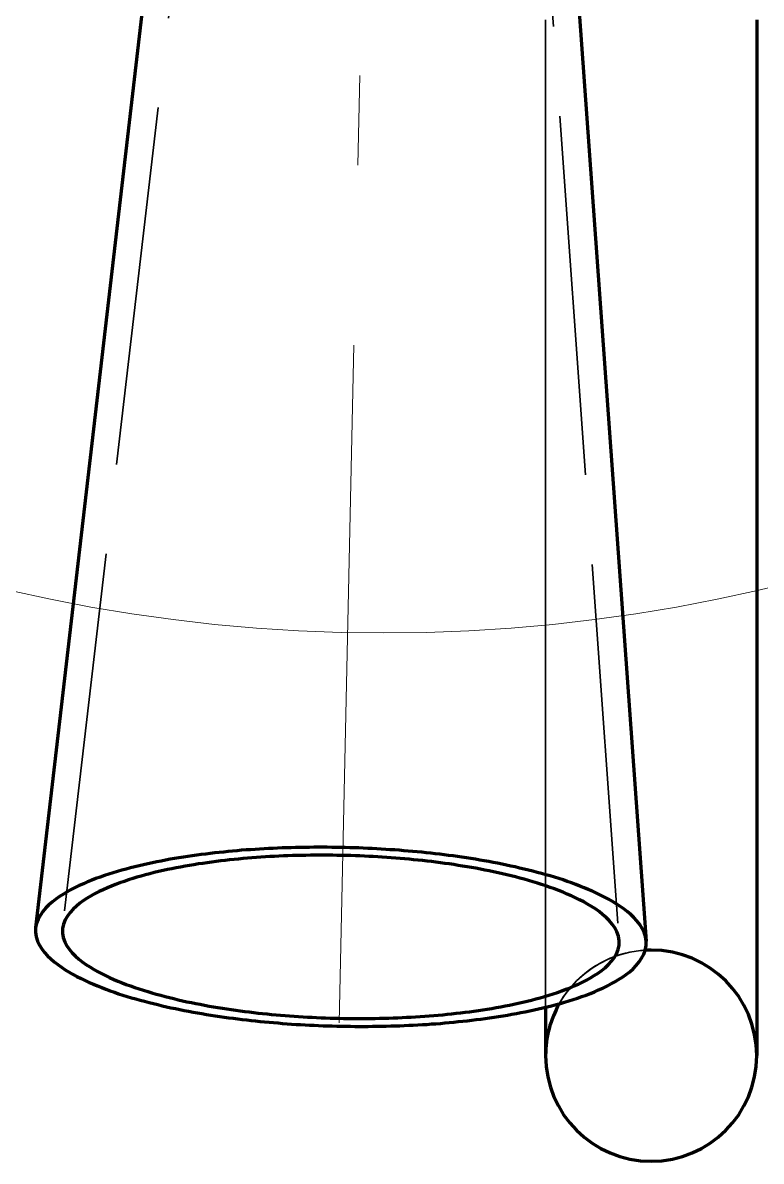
# Model space of a CAD drawing. Header units: millimetres. Extents: x 0 to 2382, y 0 to 420.
# Drawn here: x 259.54 to 267.76, y 214.5 to 227.17 of the extents above; entities that cross this region are included whole.
import ezdxf

# ---------------------------------------------------------------- set-up
doc = ezdxf.new("R2010")
doc.units = ezdxf.units.MM
doc.linetypes.add('IRAM-E-TRAZOS', pattern=[5, 4, -1])
doc.linetypes.add('IRAM-F-TRAZO-PUNTO', pattern=[20, 15, -2, 1, -2])
for name, color, linetype, lineweight in [('01-VISIBLE', 7, 'CONTINUOUS', 70), ('02-OCULTA', 4, 'IRAM-E-TRAZOS', 35), ('03-EJE', 1, 'IRAM-F-TRAZO-PUNTO', 18), ('08-FINA', 5, 'CONTINUOUS', 18)]:
    doc.layers.add(name, color=color, linetype=linetype, lineweight=lineweight)

msp = doc.modelspace()

# ---------------------------------------------------------------- linework, layer by layer
at = {"layer": '01-VISIBLE'}
for p, q in [((261.903, 236.166), (259.685, 217.098)), ((265.101, 236.096), (266.481, 216.949))]:
    msp.add_line(p, q, dxfattribs=at)
for points in [[(267.712, 227.197), (267.712, 227.147), (267.712, 227.096), (267.712, 227.046), (267.712, 226.996), (267.712, 226.946), (267.712, 226.896), (267.712, 226.846), (267.712, 226.796), (267.712, 226.746), (267.712, 226.696), (267.712, 226.646), (267.712, 226.595), (267.712, 226.545), (267.712, 226.495), (267.712, 226.445), (267.712, 226.395), (267.712, 226.345), (267.712, 226.295), (267.712, 226.245), (267.712, 226.195), (267.712, 226.145), (267.712, 226.095), (267.712, 226.044), (267.712, 225.994), (267.712, 225.944), (267.712, 225.894), (267.712, 225.844), (267.712, 225.794), (267.712, 225.744), (267.712, 225.694), (267.712, 225.644), (267.712, 225.594), (267.712, 225.544), (267.712, 225.493), (267.712, 225.443), (267.712, 225.393), (267.712, 225.343), (267.712, 225.293), (267.712, 225.243), (267.712, 225.193), (267.712, 225.143), (267.712, 225.093), (267.712, 225.043), (267.712, 224.992), (267.712, 224.942), (267.712, 224.892), (267.712, 224.842), (267.712, 224.792), (267.712, 224.742), (267.712, 224.692), (267.712, 224.642), (267.712, 224.592), (267.712, 224.542), (267.712, 224.492), (267.712, 224.441), (267.712, 224.391), (267.712, 224.341), (267.712, 224.291), (267.712, 224.241), (267.712, 224.191), (267.712, 224.141), (267.712, 224.091), (267.712, 224.041), (267.712, 223.991), (267.712, 223.941), (267.712, 223.89), (267.712, 223.84), (267.712, 223.79), (267.712, 223.74), (267.712, 223.69), (267.712, 223.64), (267.712, 223.59), (267.712, 223.54), (267.712, 223.49), (267.712, 223.44), (267.712, 223.389), (267.712, 223.339), (267.712, 223.289), (267.712, 223.239), (267.712, 223.189), (267.712, 223.139), (267.712, 223.089), (267.712, 223.039), (267.712, 222.989), (267.712, 222.939), (267.712, 222.889), (267.712, 222.838), (267.712, 222.788), (267.712, 222.738), (267.712, 222.688), (267.712, 222.638), (267.712, 222.588), (267.712, 222.538), (267.712, 222.488), (267.712, 222.438), (267.712, 222.388), (267.712, 222.337), (267.712, 222.287), (267.712, 222.237), (267.712, 222.187), (267.712, 222.137), (267.712, 222.087), (267.712, 222.037), (267.712, 221.987), (267.712, 221.937), (267.712, 221.887), (267.712, 221.837), (267.712, 221.786), (267.712, 221.736), (267.712, 221.686), (267.712, 221.636), (267.712, 221.586), (267.712, 221.536), (267.712, 221.486), (267.712, 221.436), (267.712, 221.386), (267.712, 221.336), (267.712, 221.286), (267.712, 221.235), (267.712, 221.185), (267.712, 221.135), (267.712, 221.085), (267.712, 221.035), (267.712, 220.985), (267.712, 220.935), (267.712, 220.885), (267.712, 220.835), (267.712, 220.785), (267.712, 220.734), (267.712, 220.684), (267.712, 220.634), (267.712, 220.584), (267.712, 220.534), (267.712, 220.484), (267.712, 220.434), (267.712, 220.384), (267.712, 220.334), (267.712, 220.284), (267.712, 220.234), (267.712, 220.183), (267.712, 220.133), (267.712, 220.083), (267.712, 220.033), (267.712, 219.983), (267.712, 219.933), (267.712, 219.883), (267.712, 219.833), (267.712, 219.783), (267.712, 219.733), (267.712, 219.683), (267.712, 219.632), (267.712, 219.582), (267.712, 219.532), (267.712, 219.482), (267.712, 219.432), (267.712, 219.382), (267.712, 219.332), (267.712, 219.282), (267.712, 219.232), (267.712, 219.182), (267.712, 219.131), (267.712, 219.081), (267.712, 219.031), (267.712, 218.981), (267.712, 218.931), (267.712, 218.881), (267.712, 218.831), (267.712, 218.781), (267.712, 218.731), (267.712, 218.681), (267.712, 218.631), (267.712, 218.58), (267.712, 218.53), (267.712, 218.48), (267.712, 218.43), (267.712, 218.38), (267.712, 218.33), (267.712, 218.28), (267.712, 218.23), (267.712, 218.18), (267.712, 218.13), (267.712, 218.08), (267.712, 218.029), (267.712, 217.979), (267.712, 217.929), (267.712, 217.879), (267.712, 217.829), (267.712, 217.779), (267.712, 217.729), (267.712, 217.679), (267.712, 217.629), (267.712, 217.579), (267.712, 217.528), (267.712, 217.478), (267.712, 217.428), (267.712, 217.378), (267.712, 217.328), (267.712, 217.278), (267.712, 217.228), (267.712, 217.178), (267.712, 217.128), (267.712, 217.078), (267.712, 217.028), (267.712, 216.977), (267.712, 216.927), (267.712, 216.877), (267.712, 216.827), (267.712, 216.777), (267.712, 216.727), (267.712, 216.677), (267.712, 216.627), (267.712, 216.577), (267.712, 216.527), (267.712, 216.477), (267.712, 216.426), (267.712, 216.376), (267.712, 216.326), (267.712, 216.276), (267.712, 216.226), (267.712, 216.176), (267.712, 216.126), (267.712, 216.076), (267.712, 216.026), (267.712, 215.976), (267.712, 215.925), (267.712, 215.875), (267.712, 215.825), (267.712, 215.775), (267.712, 215.725), (267.712, 215.675)], [(265.268, 217.714), (265.219, 217.727), (265.17, 217.739), (265.122, 217.751), (265.073, 217.762), (265.024, 217.774), (264.975, 217.784), (264.926, 217.795), (264.877, 217.805), (264.827, 217.815), (264.778, 217.824), (264.729, 217.833), (264.679, 217.842), (264.63, 217.851), (264.58, 217.859), (264.531, 217.867), (264.481, 217.874), (264.431, 217.882), (264.382, 217.889), (264.332, 217.896), (264.282, 217.902), (264.232, 217.909), (264.183, 217.915), (264.133, 217.921), (264.083, 217.926), (264.033, 217.932), (263.983, 217.937), (263.933, 217.942), (263.883, 217.946), (263.833, 217.951), (263.783, 217.955), (263.733, 217.959), (263.683, 217.963), (263.633, 217.966), (263.583, 217.97), (263.533, 217.973), (263.483, 217.976), (263.432, 217.978), (263.382, 217.981), (263.332, 217.983), (263.282, 217.985), (263.232, 217.987), (263.182, 217.988), (263.132, 217.989), (263.081, 217.99), (263.031, 217.991), (262.981, 217.992), (262.931, 217.993), (262.881, 217.993), (262.83, 217.993), (262.78, 217.993), (262.73, 217.992), (262.68, 217.992), (262.63, 217.991), (262.579, 217.99), (262.529, 217.988), (262.479, 217.987), (262.429, 217.985), (262.379, 217.983), (262.329, 217.981), (262.278, 217.978), (262.228, 217.976), (262.178, 217.973), (262.128, 217.97), (262.078, 217.966), (262.028, 217.963), (261.978, 217.959), (261.928, 217.954), (261.878, 217.95), (261.828, 217.945), (261.778, 217.94), (261.728, 217.935), (261.678, 217.93), (261.628, 217.924), (261.578, 217.918), (261.529, 217.912), (261.479, 217.905), (261.429, 217.898), (261.379, 217.891), (261.33, 217.883), (261.28, 217.875), (261.231, 217.867), (261.181, 217.859), (261.132, 217.85), (261.083, 217.84), (261.033, 217.831), (260.984, 217.82), (260.935, 217.81), (260.886, 217.799), (260.837, 217.788), (260.788, 217.776), (260.74, 217.764), (260.691, 217.751), (260.643, 217.737), (260.595, 217.724), (260.547, 217.709), (260.499, 217.694), (260.451, 217.678), (260.404, 217.662), (260.356, 217.645), (260.309, 217.627), (260.263, 217.608), (260.217, 217.588), (260.171, 217.568), (260.126, 217.546), (260.081, 217.523), (260.037, 217.499), (259.994, 217.473), (259.952, 217.446), (259.911, 217.417), (259.871, 217.386), (259.833, 217.353), (259.798, 217.318), (259.765, 217.28), (259.737, 217.239), (259.713, 217.194), (259.695, 217.147), (259.685, 217.098)], [(265.075, 217.651), (265.026, 217.663), (264.978, 217.676), (264.929, 217.687), (264.881, 217.699), (264.832, 217.71), (264.783, 217.72), (264.734, 217.73), (264.685, 217.74), (264.636, 217.75), (264.586, 217.759), (264.537, 217.768), (264.488, 217.776), (264.438, 217.784), (264.389, 217.792), (264.339, 217.8), (264.29, 217.807), (264.24, 217.814), (264.191, 217.821), (264.141, 217.827), (264.092, 217.833), (264.042, 217.839), (263.992, 217.845), (263.942, 217.85), (263.893, 217.855), (263.843, 217.86), (263.793, 217.864), (263.743, 217.869), (263.693, 217.873), (263.643, 217.877), (263.593, 217.88), (263.543, 217.883), (263.493, 217.887), (263.443, 217.889), (263.394, 217.892), (263.344, 217.894), (263.294, 217.896), (263.244, 217.898), (263.193, 217.9), (263.143, 217.901), (263.093, 217.903), (263.043, 217.903), (262.993, 217.904), (262.943, 217.905), (262.893, 217.905), (262.843, 217.905), (262.793, 217.905), (262.743, 217.904), (262.693, 217.903), (262.643, 217.902), (262.593, 217.901), (262.543, 217.9), (262.493, 217.898), (262.443, 217.896), (262.393, 217.894), (262.343, 217.891), (262.293, 217.889), (262.243, 217.886), (262.193, 217.882), (262.143, 217.879), (262.093, 217.875), (262.043, 217.871), (261.994, 217.867), (261.944, 217.862), (261.894, 217.857), (261.844, 217.852), (261.794, 217.847), (261.745, 217.841), (261.695, 217.835), (261.645, 217.828), (261.596, 217.821), (261.546, 217.814), (261.497, 217.807), (261.447, 217.799), (261.398, 217.791), (261.349, 217.782), (261.299, 217.773), (261.25, 217.764), (261.201, 217.754), (261.152, 217.744), (261.103, 217.733), (261.054, 217.722), (261.006, 217.711), (260.957, 217.699), (260.909, 217.686), (260.861, 217.673), (260.812, 217.659), (260.765, 217.644), (260.717, 217.629), (260.669, 217.613), (260.622, 217.597), (260.575, 217.579), (260.529, 217.561), (260.483, 217.542), (260.437, 217.521), (260.392, 217.5), (260.347, 217.477), (260.303, 217.453), (260.26, 217.427), (260.218, 217.4), (260.178, 217.371), (260.139, 217.339), (260.102, 217.305), (260.069, 217.268), (260.039, 217.228), (260.014, 217.185), (259.995, 217.138), (259.985, 217.089)], [(266.181, 216.953), (266.173, 217.003), (266.156, 217.051), (266.133, 217.096), (266.104, 217.138), (266.071, 217.177), (266.036, 217.213), (265.997, 217.246), (265.958, 217.277), (265.916, 217.307), (265.874, 217.334), (265.83, 217.361), (265.786, 217.385), (265.741, 217.409), (265.696, 217.431), (265.65, 217.453), (265.603, 217.473), (265.556, 217.493), (265.509, 217.512), (265.462, 217.53), (265.414, 217.547), (265.366, 217.563), (265.318, 217.579), (265.27, 217.595), (265.221, 217.61), (265.173, 217.624), (265.124, 217.638), (265.075, 217.651)], [(266.481, 216.949), (266.473, 216.999), (266.458, 217.046), (266.436, 217.091), (266.41, 217.134), (266.379, 217.173), (266.345, 217.21), (266.309, 217.245), (266.271, 217.277), (266.231, 217.308), (266.19, 217.337), (266.149, 217.364), (266.106, 217.39), (266.062, 217.415), (266.018, 217.439), (265.974, 217.461), (265.928, 217.483), (265.883, 217.504), (265.837, 217.524), (265.791, 217.543), (265.744, 217.561), (265.697, 217.579), (265.65, 217.596), (265.603, 217.613), (265.556, 217.629), (265.508, 217.644), (265.46, 217.659), (265.412, 217.674), (265.364, 217.688), (265.316, 217.701), (265.268, 217.714)], [(259.685, 217.098), (259.684, 217.048), (259.691, 216.998), (259.706, 216.95), (259.727, 216.905), (259.753, 216.862), (259.784, 216.822), (259.818, 216.785), (259.854, 216.75), (259.892, 216.718), (259.932, 216.687), (259.972, 216.658), (260.014, 216.63), (260.057, 216.604), (260.101, 216.579), (260.145, 216.555), (260.19, 216.532), (260.235, 216.511), (260.281, 216.49), (260.327, 216.47), (260.373, 216.45), (260.42, 216.432), (260.467, 216.414), (260.514, 216.397), (260.562, 216.38), (260.609, 216.364), (260.657, 216.349), (260.705, 216.334), (260.753, 216.319), (260.801, 216.305), (260.85, 216.292), (260.898, 216.279), (260.947, 216.266), (260.995, 216.254), (261.044, 216.242), (261.093, 216.23), (261.142, 216.219), (261.191, 216.208), (261.24, 216.198), (261.29, 216.188), (261.339, 216.178), (261.388, 216.169), (261.438, 216.159), (261.487, 216.151), (261.536, 216.142), (261.586, 216.134), (261.636, 216.126), (261.685, 216.118), (261.735, 216.111), (261.785, 216.104), (261.834, 216.097), (261.884, 216.09), (261.934, 216.084), (261.984, 216.078), (262.034, 216.072), (262.084, 216.066), (262.134, 216.061), (262.184, 216.056), (262.234, 216.051), (262.284, 216.046), (262.334, 216.042), (262.384, 216.038), (262.434, 216.034), (262.484, 216.03), (262.534, 216.026), (262.584, 216.023), (262.634, 216.02), (262.684, 216.017), (262.735, 216.015), (262.785, 216.012), (262.835, 216.01), (262.885, 216.008), (262.935, 216.006), (262.986, 216.005), (263.036, 216.003), (263.086, 216.002), (263.136, 216.001), (263.186, 216.001), (263.237, 216), (263.287, 216), (263.337, 216), (263.387, 216), (263.438, 216.001), (263.488, 216.001), (263.538, 216.002), (263.588, 216.003), (263.638, 216.005), (263.689, 216.006), (263.739, 216.008), (263.789, 216.01), (263.839, 216.012), (263.889, 216.015), (263.94, 216.017), (263.99, 216.02), (264.04, 216.023), (264.09, 216.027), (264.14, 216.03), (264.19, 216.034), (264.24, 216.039), (264.29, 216.043), (264.34, 216.048), (264.39, 216.053), (264.44, 216.058), (264.49, 216.063), (264.54, 216.069), (264.59, 216.075), (264.64, 216.082), (264.69, 216.088), (264.739, 216.095), (264.789, 216.102), (264.839, 216.11), (264.888, 216.118), (264.938, 216.126), (264.987, 216.135), (265.037, 216.144), (265.086, 216.153), (265.135, 216.163), (265.185, 216.173), (265.234, 216.184), (265.283, 216.195), (265.332, 216.206), (265.38, 216.218), (265.429, 216.23), (265.478, 216.243), (265.526, 216.256), (265.574, 216.27), (265.622, 216.285), (265.67, 216.3), (265.718, 216.316), (265.765, 216.332), (265.813, 216.349), (265.86, 216.367), (265.906, 216.386), (265.952, 216.406), (265.998, 216.427), (266.043, 216.449), (266.088, 216.472), (266.132, 216.496), (266.175, 216.522), (266.217, 216.549), (266.258, 216.578), (266.298, 216.609), (266.335, 216.642), (266.371, 216.678), (266.403, 216.717), (266.431, 216.758), (266.454, 216.803), (266.471, 216.85), (266.48, 216.899), (266.481, 216.949)], [(259.985, 217.089), (259.984, 217.039), (259.992, 216.99), (260.009, 216.942), (260.032, 216.898), (260.06, 216.856), (260.092, 216.818), (260.128, 216.782), (260.165, 216.749), (260.204, 216.718), (260.245, 216.689), (260.287, 216.661), (260.33, 216.635), (260.374, 216.61), (260.418, 216.587), (260.463, 216.565), (260.508, 216.543), (260.554, 216.523), (260.601, 216.503), (260.647, 216.485), (260.694, 216.467), (260.741, 216.45), (260.788, 216.433), (260.836, 216.417), (260.884, 216.402), (260.932, 216.387), (260.98, 216.373), (261.028, 216.359), (261.077, 216.346), (261.125, 216.333), (261.174, 216.321), (261.222, 216.309), (261.271, 216.297), (261.32, 216.286), (261.369, 216.275), (261.418, 216.265), (261.468, 216.255), (261.517, 216.246), (261.566, 216.236), (261.616, 216.227), (261.665, 216.219), (261.714, 216.211), (261.764, 216.203), (261.814, 216.195), (261.863, 216.188), (261.913, 216.181), (261.963, 216.174), (262.012, 216.167), (262.062, 216.161), (262.112, 216.155), (262.162, 216.149), (262.212, 216.144), (262.262, 216.139), (262.312, 216.134), (262.362, 216.129), (262.412, 216.125), (262.462, 216.121), (262.512, 216.117), (262.562, 216.113), (262.612, 216.11), (262.662, 216.107), (262.712, 216.104), (262.762, 216.101), (262.812, 216.099), (262.862, 216.097), (262.912, 216.095), (262.962, 216.093), (263.013, 216.092), (263.063, 216.09), (263.113, 216.089), (263.163, 216.089), (263.213, 216.088), (263.263, 216.088), (263.314, 216.088), (263.364, 216.088), (263.414, 216.089), (263.464, 216.089), (263.514, 216.09), (263.565, 216.091), (263.615, 216.093), (263.665, 216.095), (263.715, 216.096), (263.765, 216.099), (263.815, 216.101), (263.865, 216.104), (263.915, 216.107), (263.965, 216.11), (264.016, 216.113), (264.066, 216.117), (264.116, 216.121), (264.166, 216.125), (264.216, 216.13), (264.266, 216.135), (264.315, 216.14), (264.365, 216.146), (264.415, 216.151), (264.465, 216.157), (264.515, 216.164), (264.564, 216.171), (264.614, 216.178), (264.664, 216.185), (264.713, 216.193), (264.763, 216.201), (264.812, 216.21), (264.862, 216.219), (264.911, 216.228), (264.96, 216.238), (265.009, 216.248), (265.058, 216.258), (265.107, 216.27), (265.156, 216.281), (265.205, 216.293), (265.253, 216.306), (265.302, 216.319), (265.35, 216.333), (265.398, 216.347), (265.446, 216.363), (265.493, 216.378), (265.541, 216.395), (265.588, 216.413), (265.635, 216.431), (265.681, 216.45), (265.727, 216.471), (265.772, 216.492), (265.817, 216.515), (265.861, 216.539), (265.904, 216.565), (265.946, 216.592), (265.987, 216.621), (266.025, 216.653), (266.062, 216.687), (266.096, 216.724), (266.126, 216.764), (266.151, 216.808), (266.17, 216.854), (266.18, 216.903), (266.181, 216.953)], [(265.362, 216.213), (265.362, 216.16), (265.362, 216.106), (265.362, 216.052), (265.362, 215.998), (265.362, 215.944), (265.362, 215.89), (265.362, 215.837), (265.362, 215.783), (265.362, 215.729), (265.362, 215.675)]]:
    msp.add_lwpolyline(points, dxfattribs=at)
for start, end in [(90, 93.2548), (0, 90), (150.527, 180), (-180, -90), (180, 0), (-90, 0)]:
    msp.add_arc((266.537, 215.675), 1.175, start, end, dxfattribs=at)
at = {"layer": '02-OCULTA'}
for p, q in [((262.203, 236.157), (259.985, 217.089)), ((264.801, 236.1), (266.181, 216.953))]:
    msp.add_line(p, q, dxfattribs=at)
for points in [[(265.362, 227.197), (265.362, 227.147), (265.362, 227.096), (265.362, 227.046), (265.362, 226.996), (265.362, 226.946), (265.362, 226.896), (265.362, 226.846), (265.362, 226.796), (265.362, 226.746), (265.362, 226.696), (265.362, 226.646), (265.362, 226.595), (265.362, 226.545), (265.362, 226.495), (265.362, 226.445), (265.362, 226.395), (265.362, 226.345), (265.362, 226.295), (265.362, 226.245), (265.362, 226.195), (265.362, 226.145), (265.362, 226.095), (265.362, 226.044), (265.362, 225.994), (265.362, 225.944), (265.362, 225.894), (265.362, 225.844), (265.362, 225.794), (265.362, 225.744), (265.362, 225.694), (265.362, 225.644), (265.362, 225.594), (265.362, 225.544), (265.362, 225.493), (265.362, 225.443), (265.362, 225.393), (265.362, 225.343), (265.362, 225.293), (265.362, 225.243), (265.362, 225.193), (265.362, 225.143), (265.362, 225.093), (265.362, 225.043), (265.362, 224.992), (265.362, 224.942), (265.362, 224.892), (265.362, 224.842), (265.362, 224.792), (265.362, 224.742), (265.362, 224.692), (265.362, 224.642), (265.362, 224.592), (265.362, 224.542), (265.362, 224.492), (265.362, 224.441), (265.362, 224.391), (265.362, 224.341), (265.362, 224.291), (265.362, 224.241), (265.362, 224.191), (265.362, 224.141), (265.362, 224.091), (265.362, 224.041), (265.362, 223.991), (265.362, 223.941), (265.362, 223.89), (265.362, 223.84), (265.362, 223.79), (265.362, 223.74), (265.362, 223.69), (265.362, 223.64), (265.362, 223.59), (265.362, 223.54), (265.362, 223.49), (265.362, 223.44), (265.362, 223.389), (265.362, 223.339), (265.362, 223.289), (265.362, 223.239), (265.362, 223.189), (265.362, 223.139), (265.362, 223.089), (265.362, 223.039), (265.362, 222.989), (265.362, 222.939), (265.362, 222.889), (265.362, 222.838), (265.362, 222.788), (265.362, 222.738), (265.362, 222.688), (265.362, 222.638), (265.362, 222.588), (265.362, 222.538), (265.362, 222.488), (265.362, 222.438), (265.362, 222.388), (265.362, 222.337), (265.362, 222.287), (265.362, 222.237), (265.362, 222.187), (265.362, 222.137), (265.362, 222.087), (265.362, 222.037), (265.362, 221.987), (265.362, 221.937), (265.362, 221.887), (265.362, 221.837), (265.362, 221.786), (265.362, 221.736), (265.362, 221.686), (265.362, 221.636), (265.362, 221.586), (265.362, 221.536), (265.362, 221.486), (265.362, 221.436), (265.362, 221.386), (265.362, 221.336), (265.362, 221.286), (265.362, 221.235), (265.362, 221.185), (265.362, 221.135), (265.362, 221.085), (265.362, 221.035), (265.362, 220.985), (265.362, 220.935), (265.362, 220.885), (265.362, 220.835), (265.362, 220.785), (265.362, 220.734), (265.362, 220.684), (265.362, 220.634), (265.362, 220.584), (265.362, 220.534), (265.362, 220.484), (265.362, 220.434), (265.362, 220.384), (265.362, 220.334), (265.362, 220.284), (265.362, 220.234), (265.362, 220.183), (265.362, 220.133), (265.362, 220.083), (265.362, 220.033), (265.362, 219.983), (265.362, 219.933), (265.362, 219.883), (265.362, 219.833), (265.362, 219.783), (265.362, 219.733), (265.362, 219.683), (265.362, 219.632), (265.362, 219.582), (265.362, 219.532), (265.362, 219.482), (265.362, 219.432), (265.362, 219.382), (265.362, 219.332), (265.362, 219.282), (265.362, 219.232), (265.362, 219.182), (265.362, 219.131), (265.362, 219.081), (265.362, 219.031), (265.362, 218.981), (265.362, 218.931), (265.362, 218.881), (265.362, 218.831), (265.362, 218.781), (265.362, 218.731), (265.362, 218.681), (265.362, 218.631), (265.362, 218.58), (265.362, 218.53), (265.362, 218.48), (265.362, 218.43), (265.362, 218.38), (265.362, 218.33), (265.362, 218.28), (265.362, 218.23), (265.362, 218.18), (265.362, 218.13), (265.362, 218.08), (265.362, 218.029), (265.362, 217.979), (265.362, 217.929), (265.362, 217.879), (265.362, 217.829), (265.362, 217.779), (265.362, 217.729), (265.362, 217.679), (265.362, 217.629), (265.362, 217.579), (265.362, 217.528), (265.362, 217.478), (265.362, 217.428), (265.362, 217.378), (265.362, 217.328), (265.362, 217.278), (265.362, 217.228), (265.362, 217.178), (265.362, 217.128), (265.362, 217.078), (265.362, 217.028), (265.362, 216.977), (265.362, 216.927), (265.362, 216.877), (265.362, 216.827), (265.362, 216.777), (265.362, 216.727), (265.362, 216.677), (265.362, 216.627), (265.362, 216.577), (265.362, 216.527), (265.362, 216.477), (265.362, 216.426), (265.362, 216.376), (265.362, 216.326), (265.362, 216.276), (265.362, 216.226), (265.362, 216.176), (265.362, 216.126), (265.362, 216.076), (265.362, 216.026), (265.362, 215.976), (265.362, 215.925), (265.362, 215.875), (265.362, 215.825), (265.362, 215.775), (265.362, 215.725), (265.362, 215.675)], [(265.362, 227.195), (265.362, 227.145), (265.362, 227.095), (265.362, 227.044), (265.362, 226.994), (265.362, 226.944), (265.362, 226.894), (265.362, 226.844), (265.362, 226.794), (265.362, 226.744), (265.362, 226.693), (265.362, 226.643), (265.362, 226.593), (265.362, 226.543), (265.362, 226.493), (265.362, 226.443), (265.362, 226.393), (265.362, 226.342), (265.362, 226.292), (265.362, 226.242), (265.362, 226.192), (265.362, 226.142), (265.362, 226.092), (265.362, 226.042), (265.362, 225.991), (265.362, 225.941), (265.362, 225.891), (265.362, 225.841), (265.362, 225.791), (265.362, 225.741), (265.362, 225.691), (265.362, 225.64), (265.362, 225.59), (265.362, 225.54), (265.362, 225.49), (265.362, 225.44), (265.362, 225.39), (265.362, 225.34), (265.362, 225.289), (265.362, 225.239), (265.362, 225.189), (265.362, 225.139), (265.362, 225.089), (265.362, 225.039), (265.362, 224.989), (265.362, 224.938), (265.362, 224.888), (265.362, 224.838), (265.362, 224.788), (265.362, 224.738), (265.362, 224.688), (265.362, 224.638), (265.362, 224.587), (265.362, 224.537), (265.362, 224.487), (265.362, 224.437), (265.362, 224.387), (265.362, 224.337), (265.362, 224.286), (265.362, 224.236), (265.362, 224.186), (265.362, 224.136), (265.362, 224.086), (265.362, 224.036), (265.362, 223.986), (265.362, 223.935), (265.362, 223.885), (265.362, 223.835), (265.362, 223.785), (265.362, 223.735), (265.362, 223.685), (265.362, 223.635), (265.362, 223.584), (265.362, 223.534), (265.362, 223.484), (265.362, 223.434), (265.362, 223.384), (265.362, 223.334), (265.362, 223.284), (265.362, 223.233), (265.362, 223.183), (265.362, 223.133), (265.362, 223.083), (265.362, 223.033), (265.362, 222.983), (265.362, 222.933), (265.362, 222.882), (265.362, 222.832), (265.362, 222.782), (265.362, 222.732), (265.362, 222.682), (265.362, 222.632), (265.362, 222.582), (265.362, 222.531), (265.362, 222.481), (265.362, 222.431), (265.362, 222.381), (265.362, 222.331), (265.362, 222.281), (265.362, 222.231), (265.362, 222.18), (265.362, 222.13), (265.362, 222.08), (265.362, 222.03), (265.362, 221.98), (265.362, 221.93), (265.362, 221.88), (265.362, 221.829), (265.362, 221.779), (265.362, 221.729), (265.362, 221.679), (265.362, 221.629), (265.362, 221.579), (265.362, 221.529), (265.362, 221.478), (265.362, 221.428), (265.362, 221.378), (265.362, 221.328), (265.362, 221.278), (265.362, 221.228), (265.362, 221.178), (265.362, 221.127), (265.362, 221.077), (265.362, 221.027), (265.362, 220.977), (265.362, 220.927), (265.362, 220.877), (265.362, 220.827), (265.362, 220.776), (265.362, 220.726), (265.362, 220.676), (265.362, 220.626), (265.362, 220.576), (265.362, 220.526), (265.362, 220.476), (265.362, 220.425), (265.362, 220.375), (265.362, 220.325), (265.362, 220.275), (265.362, 220.225), (265.362, 220.175), (265.362, 220.125), (265.362, 220.074), (265.362, 220.024), (265.362, 219.974), (265.362, 219.924), (265.362, 219.874), (265.362, 219.824), (265.362, 219.774), (265.362, 219.723), (265.362, 219.673), (265.362, 219.623), (265.362, 219.573), (265.362, 219.523), (265.362, 219.473), (265.362, 219.423), (265.362, 219.372), (265.362, 219.322), (265.362, 219.272), (265.362, 219.222), (265.362, 219.172), (265.362, 219.122), (265.362, 219.072), (265.362, 219.021), (265.362, 218.971), (265.362, 218.921), (265.362, 218.871), (265.362, 218.821), (265.362, 218.771), (265.362, 218.721), (265.362, 218.67), (265.362, 218.62), (265.362, 218.57), (265.362, 218.52), (265.362, 218.47), (265.362, 218.42), (265.362, 218.37), (265.362, 218.319), (265.362, 218.269), (265.362, 218.219), (265.362, 218.169), (265.362, 218.119), (265.362, 218.069), (265.362, 218.019), (265.362, 217.968), (265.362, 217.918), (265.362, 217.868), (265.362, 217.818), (265.362, 217.768), (265.362, 217.718), (265.362, 217.668), (265.362, 217.617), (265.362, 217.567), (265.362, 217.517), (265.362, 217.467), (265.362, 217.417), (265.362, 217.367), (265.362, 217.317), (265.362, 217.266), (265.362, 217.216), (265.362, 217.166), (265.362, 217.116), (265.362, 217.066), (265.362, 217.016), (265.362, 216.966), (265.362, 216.915), (265.362, 216.865), (265.362, 216.815), (265.362, 216.765), (265.362, 216.715), (265.362, 216.665), (265.362, 216.615), (265.362, 216.564), (265.362, 216.514), (265.362, 216.464), (265.362, 216.414), (265.362, 216.364), (265.362, 216.314), (265.362, 216.264), (265.362, 216.213)], [(267.712, 227.197), (267.712, 227.147), (267.712, 227.096), (267.712, 227.046), (267.712, 226.996), (267.712, 226.946), (267.712, 226.896), (267.712, 226.846), (267.712, 226.796), (267.712, 226.746), (267.712, 226.696), (267.712, 226.646), (267.712, 226.595), (267.712, 226.545), (267.712, 226.495), (267.712, 226.445), (267.712, 226.395), (267.712, 226.345), (267.712, 226.295), (267.712, 226.245), (267.712, 226.195), (267.712, 226.145), (267.712, 226.095), (267.712, 226.044), (267.712, 225.994), (267.712, 225.944), (267.712, 225.894), (267.712, 225.844), (267.712, 225.794), (267.712, 225.744), (267.712, 225.694), (267.712, 225.644), (267.712, 225.594), (267.712, 225.544), (267.712, 225.493), (267.712, 225.443), (267.712, 225.393), (267.712, 225.343), (267.712, 225.293), (267.712, 225.243), (267.712, 225.193), (267.712, 225.143), (267.712, 225.093), (267.712, 225.043), (267.712, 224.992), (267.712, 224.942), (267.712, 224.892), (267.712, 224.842), (267.712, 224.792), (267.712, 224.742), (267.712, 224.692), (267.712, 224.642), (267.712, 224.592), (267.712, 224.542), (267.712, 224.492), (267.712, 224.441), (267.712, 224.391), (267.712, 224.341), (267.712, 224.291), (267.712, 224.241), (267.712, 224.191), (267.712, 224.141), (267.712, 224.091), (267.712, 224.041), (267.712, 223.991), (267.712, 223.941), (267.712, 223.89), (267.712, 223.84), (267.712, 223.79), (267.712, 223.74), (267.712, 223.69), (267.712, 223.64), (267.712, 223.59), (267.712, 223.54), (267.712, 223.49), (267.712, 223.44), (267.712, 223.389), (267.712, 223.339), (267.712, 223.289), (267.712, 223.239), (267.712, 223.189), (267.712, 223.139), (267.712, 223.089), (267.712, 223.039), (267.712, 222.989), (267.712, 222.939), (267.712, 222.889), (267.712, 222.838), (267.712, 222.788), (267.712, 222.738), (267.712, 222.688), (267.712, 222.638), (267.712, 222.588), (267.712, 222.538), (267.712, 222.488), (267.712, 222.438), (267.712, 222.388), (267.712, 222.337), (267.712, 222.287), (267.712, 222.237), (267.712, 222.187), (267.712, 222.137), (267.712, 222.087), (267.712, 222.037), (267.712, 221.987), (267.712, 221.937), (267.712, 221.887), (267.712, 221.837), (267.712, 221.786), (267.712, 221.736), (267.712, 221.686), (267.712, 221.636), (267.712, 221.586), (267.712, 221.536), (267.712, 221.486), (267.712, 221.436), (267.712, 221.386), (267.712, 221.336), (267.712, 221.286), (267.712, 221.235), (267.712, 221.185), (267.712, 221.135), (267.712, 221.085), (267.712, 221.035), (267.712, 220.985), (267.712, 220.935), (267.712, 220.885), (267.712, 220.835), (267.712, 220.785), (267.712, 220.734), (267.712, 220.684), (267.712, 220.634), (267.712, 220.584), (267.712, 220.534), (267.712, 220.484), (267.712, 220.434), (267.712, 220.384), (267.712, 220.334), (267.712, 220.284), (267.712, 220.234), (267.712, 220.183), (267.712, 220.133), (267.712, 220.083), (267.712, 220.033), (267.712, 219.983), (267.712, 219.933), (267.712, 219.883), (267.712, 219.833), (267.712, 219.783), (267.712, 219.733), (267.712, 219.683), (267.712, 219.632), (267.712, 219.582), (267.712, 219.532), (267.712, 219.482), (267.712, 219.432), (267.712, 219.382), (267.712, 219.332), (267.712, 219.282), (267.712, 219.232), (267.712, 219.182), (267.712, 219.131), (267.712, 219.081), (267.712, 219.031), (267.712, 218.981), (267.712, 218.931), (267.712, 218.881), (267.712, 218.831), (267.712, 218.781), (267.712, 218.731), (267.712, 218.681), (267.712, 218.631), (267.712, 218.58), (267.712, 218.53), (267.712, 218.48), (267.712, 218.43), (267.712, 218.38), (267.712, 218.33), (267.712, 218.28), (267.712, 218.23), (267.712, 218.18), (267.712, 218.13), (267.712, 218.08), (267.712, 218.029), (267.712, 217.979), (267.712, 217.929), (267.712, 217.879), (267.712, 217.829), (267.712, 217.779), (267.712, 217.729), (267.712, 217.679), (267.712, 217.629), (267.712, 217.579), (267.712, 217.528), (267.712, 217.478), (267.712, 217.428), (267.712, 217.378), (267.712, 217.328), (267.712, 217.278), (267.712, 217.228), (267.712, 217.178), (267.712, 217.128), (267.712, 217.078), (267.712, 217.028), (267.712, 216.977), (267.712, 216.927), (267.712, 216.877), (267.712, 216.827), (267.712, 216.777), (267.712, 216.727), (267.712, 216.677), (267.712, 216.627), (267.712, 216.577), (267.712, 216.527), (267.712, 216.477), (267.712, 216.426), (267.712, 216.376), (267.712, 216.326), (267.712, 216.276), (267.712, 216.226), (267.712, 216.176), (267.712, 216.126), (267.712, 216.076), (267.712, 216.026), (267.712, 215.976), (267.712, 215.925), (267.712, 215.875), (267.712, 215.825), (267.712, 215.775), (267.712, 215.725), (267.712, 215.675)]]:
    msp.add_lwpolyline(points, dxfattribs=at)
for start, end in [(90, -180), (93.2548, 150.527), (0, 90)]:
    msp.add_arc((266.537, 215.675), 1.175, start, end, dxfattribs=at)
at = {"layer": '03-EJE'}
msp.add_line((263.665, 243.576), (263.062, 216.04), dxfattribs=at)
at = {"layer": '08-FINA'}
msp.add_circle((263.56, 238.795), 18.417, dxfattribs=at)

doc.saveas('drawing.dxf')
